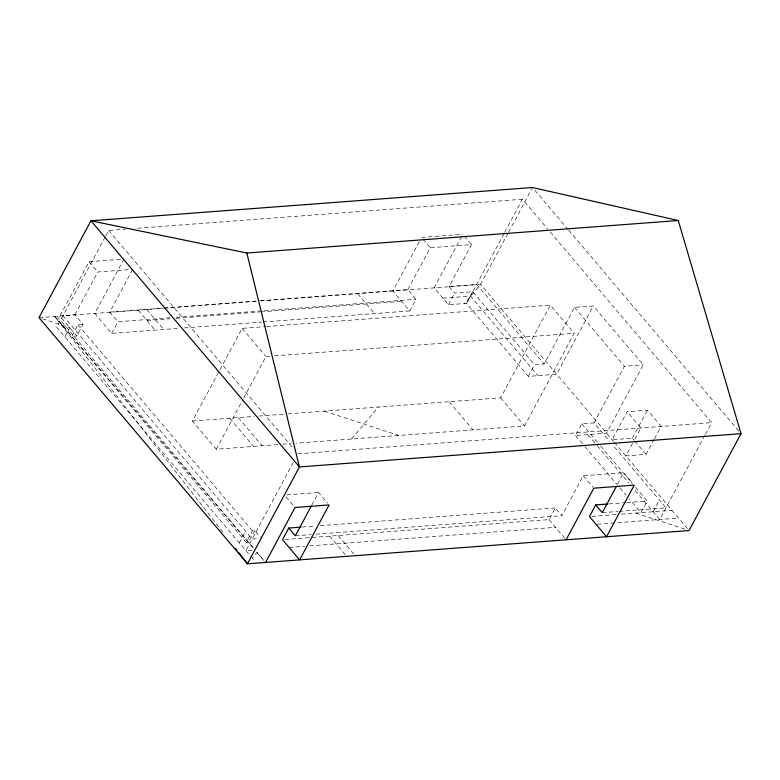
<?xml version="1.0" encoding="UTF-8"?>
<svg xmlns="http://www.w3.org/2000/svg" width="780" height="780" viewBox="0 0 780 780"><rect width="100%" height="100%" fill="white"/><g stroke="black" fill="none" stroke-linecap="round" stroke-linejoin="round"><path stroke-width="0.58" stroke-dasharray="3.9 2.92" d="M120.335 259.321L89.076 261.68L59.914 316.075L76.791 336.014L83.041 324.353L74.899 314.73L62.975 315.637L252.184 539.029L259.009 538.512M105.232 236.818L56.725 327.288L251.443 557.193M105.807 235.755L108.664 230.431L125.648 229.144M74.899 314.73L97.812 271.996L131.479 269.461M64.877 336.911L71.126 325.25M83.041 324.353L77.922 324.743L71.672 336.394L76.791 336.014M123.942 259.048L94.78 313.443L111.667 333.382L179.4 328.282M170.02 317.801L117.916 321.731L109.765 312.107L132.678 269.363M111.667 333.382L117.916 321.731M277.856 444.581L216.274 449.221L192.426 421.054L242.122 328.36L265.18 326.625M216.274 449.221L243.126 399.145M243.691 398.073L265.98 356.519L269.617 356.245M239.372 542.938L245.622 531.287M222.865 532.194L54.785 316.456L246.178 542.432L252.427 530.77L254.719 530.605L260.549 537.488M254.719 530.605L248.469 542.256L246.178 542.432M293.299 462.345L245.934 550.69L254.914 550.007M419.289 241.702L392.866 290.979L409.753 310.918L416.003 299.267L407.852 289.643L257.595 300.963M407.852 289.643L430.326 247.738L471.578 244.627L449.114 286.533L454.672 293.104L472.777 291.74L534.583 364.718L544.157 363.997L574.509 307.378L593.297 305.965L643.188 364.865L606.577 433.144L575.542 435.474L581.792 423.823L594.038 422.897L609.609 441.285M311.766 505.157L318.562 492.482L327.6 503.149M461.692 236.457L434.119 287.878L448.422 304.756L466.528 303.401L528.333 376.379L556.686 374.244L593.297 305.965M448.422 304.756L454.672 293.104M472.777 291.74L466.528 303.401L504.192 233.327M504.758 232.264L522.463 199.241L547.589 228.91M507.975 233.278L480.577 284.369L464.587 303.547M508.541 232.216L532.516 187.512M288.015 413.858L500.653 397.829L550.349 305.136L574.197 333.294L524.501 425.987L295.981 443.215M528.333 376.379L534.583 364.718M594.038 422.897L624.4 366.278L643.188 364.865M284.953 539.507L549.013 519.607L555.262 507.956L561.815 515.697L583.245 475.732L623.707 472.68L632.736 483.356M654.44 438.818L661.128 426.358L647.41 410.163L627.178 411.694L612.154 439.725L632.375 438.194L633.906 439.998M632.375 438.194L647.41 410.163M632.541 443.459L625.862 455.91L646.093 454.389L653.884 439.852M634.774 439.306L640.897 427.879L627.178 411.694M617.497 484.253L623.707 472.68M635.505 487.237L647.185 501.023L640.936 512.684L629.255 498.898M653.182 511.758L659.432 500.107M704.818 435.425L659.734 519.5L634.491 489.703M705.393 434.363L711.672 422.643L548.369 229.837M351.575 439.023L378.241 407.053M137.787 228.238L522.463 199.241M421.59 237.422L462.842 234.312M109.765 312.107L163.078 308.09M164.297 307.993L256.386 301.06M449.114 286.533L476.775 284.447L544.157 363.997M39 317.645L162.513 308.344M163.722 308.246L255.82 301.314M260.676 300.944L480.577 284.369L613.675 441.519M176.075 317.343L416.003 299.267M146.981 320.482L170.04 318.747M176.095 318.289L259.711 311.99M260.93 311.902L401.602 301.294M442.865 298.194L470.525 296.107L537.908 375.658M184.246 327.912L261.807 322.072M263.016 321.974L409.753 310.918M266.399 326.537L550.349 305.136M274.472 355.885L574.197 333.294M192.426 421.054L254.056 416.413M258.911 416.052L286.806 413.946M282.692 444.21L291.145 443.576M297.872 453.823L711.672 422.643M286.845 494.871L318.562 492.482M302.113 527.026L315.432 526.022M320.278 525.661L555.262 507.956M608.878 503.909L625.638 502.651M626.837 502.554L647.185 501.023M295.347 535.782L311.093 534.592M315.939 534.222L561.815 515.697M602.277 512.645L617.906 511.466M619.106 511.378L665.983 507.848L612.719 444.961M591.835 516.38L616.756 514.508M621.504 514.147L671.96 510.344M289.097 547.433L304.795 546.254M309.621 545.883L555.565 527.348M597.226 524.209L678.522 518.086M42.364 318.757L69.781 327.727M324.402 411.109L398.765 435.464M635.749 513.074L685.669 529.415M54.785 316.456L253.441 548.291M256.981 552.425L264.01 560.625L257.029 552.367L252.232 558.119L255.06 561.463M534.875 190.3L567.918 229.31M568.698 230.246L739.43 431.818M574.509 307.378L624.4 366.278M464.295 236.028L471.578 244.627M634.667 440.895L646.093 454.389M614.435 442.416L688.311 529.649M581.792 423.823L597.363 442.202M600.473 445.877L632.395 483.561M423.043 239.138L430.326 247.738M587.788 434.558L596.349 444.668M597.129 445.585L629.05 483.269M575.542 435.474L584.103 445.585M584.883 446.511L616.804 484.185M619.915 487.87L626.145 495.222M583.245 475.732L593.034 487.285M500.653 397.829L524.501 425.987M357.62 293.641L374.507 313.579M449.153 401.71L473.002 429.868M549.013 519.607L564.603 538.024M242.122 328.36L265.98 356.519M108.664 230.431L293.163 448.266M146.757 309.533L163.644 329.462M238.29 417.602L262.139 445.76M338.149 535.499L353.74 553.907M138.236 310.167L155.123 330.106M229.768 418.246L253.627 446.404M329.628 536.143L345.218 554.551M89.076 261.68L97.812 271.996M285.997 496.831L294.284 506.61M77.922 324.743L252.427 530.77M57.086 316.29L253.568 548.282"/><path stroke-width="1.17" d="M265.57 562.448L295.035 507.497L329.101 504.933L299.637 559.884L282.535 539.692L288.785 528.031L300.904 527.124M311.2 506.21L295.347 535.782L288.785 528.031M566.105 539.799L593.785 488.183L634.247 485.131L606.567 536.747L589.466 516.565L595.715 504.904L607.688 504.007M616.375 486.359L602.277 512.645L595.715 504.904M741 433.67L689.062 530.536L247.484 563.813L39 317.645L90.938 220.789L532.516 187.512L678.249 220.516L741 433.67L299.423 466.947L90.938 220.789L246.831 253.022L678.249 220.516M235.55 548.486L237.042 550.397M238.534 552.318L247.484 563.813L299.423 466.947L246.831 253.022"/></g></svg>
